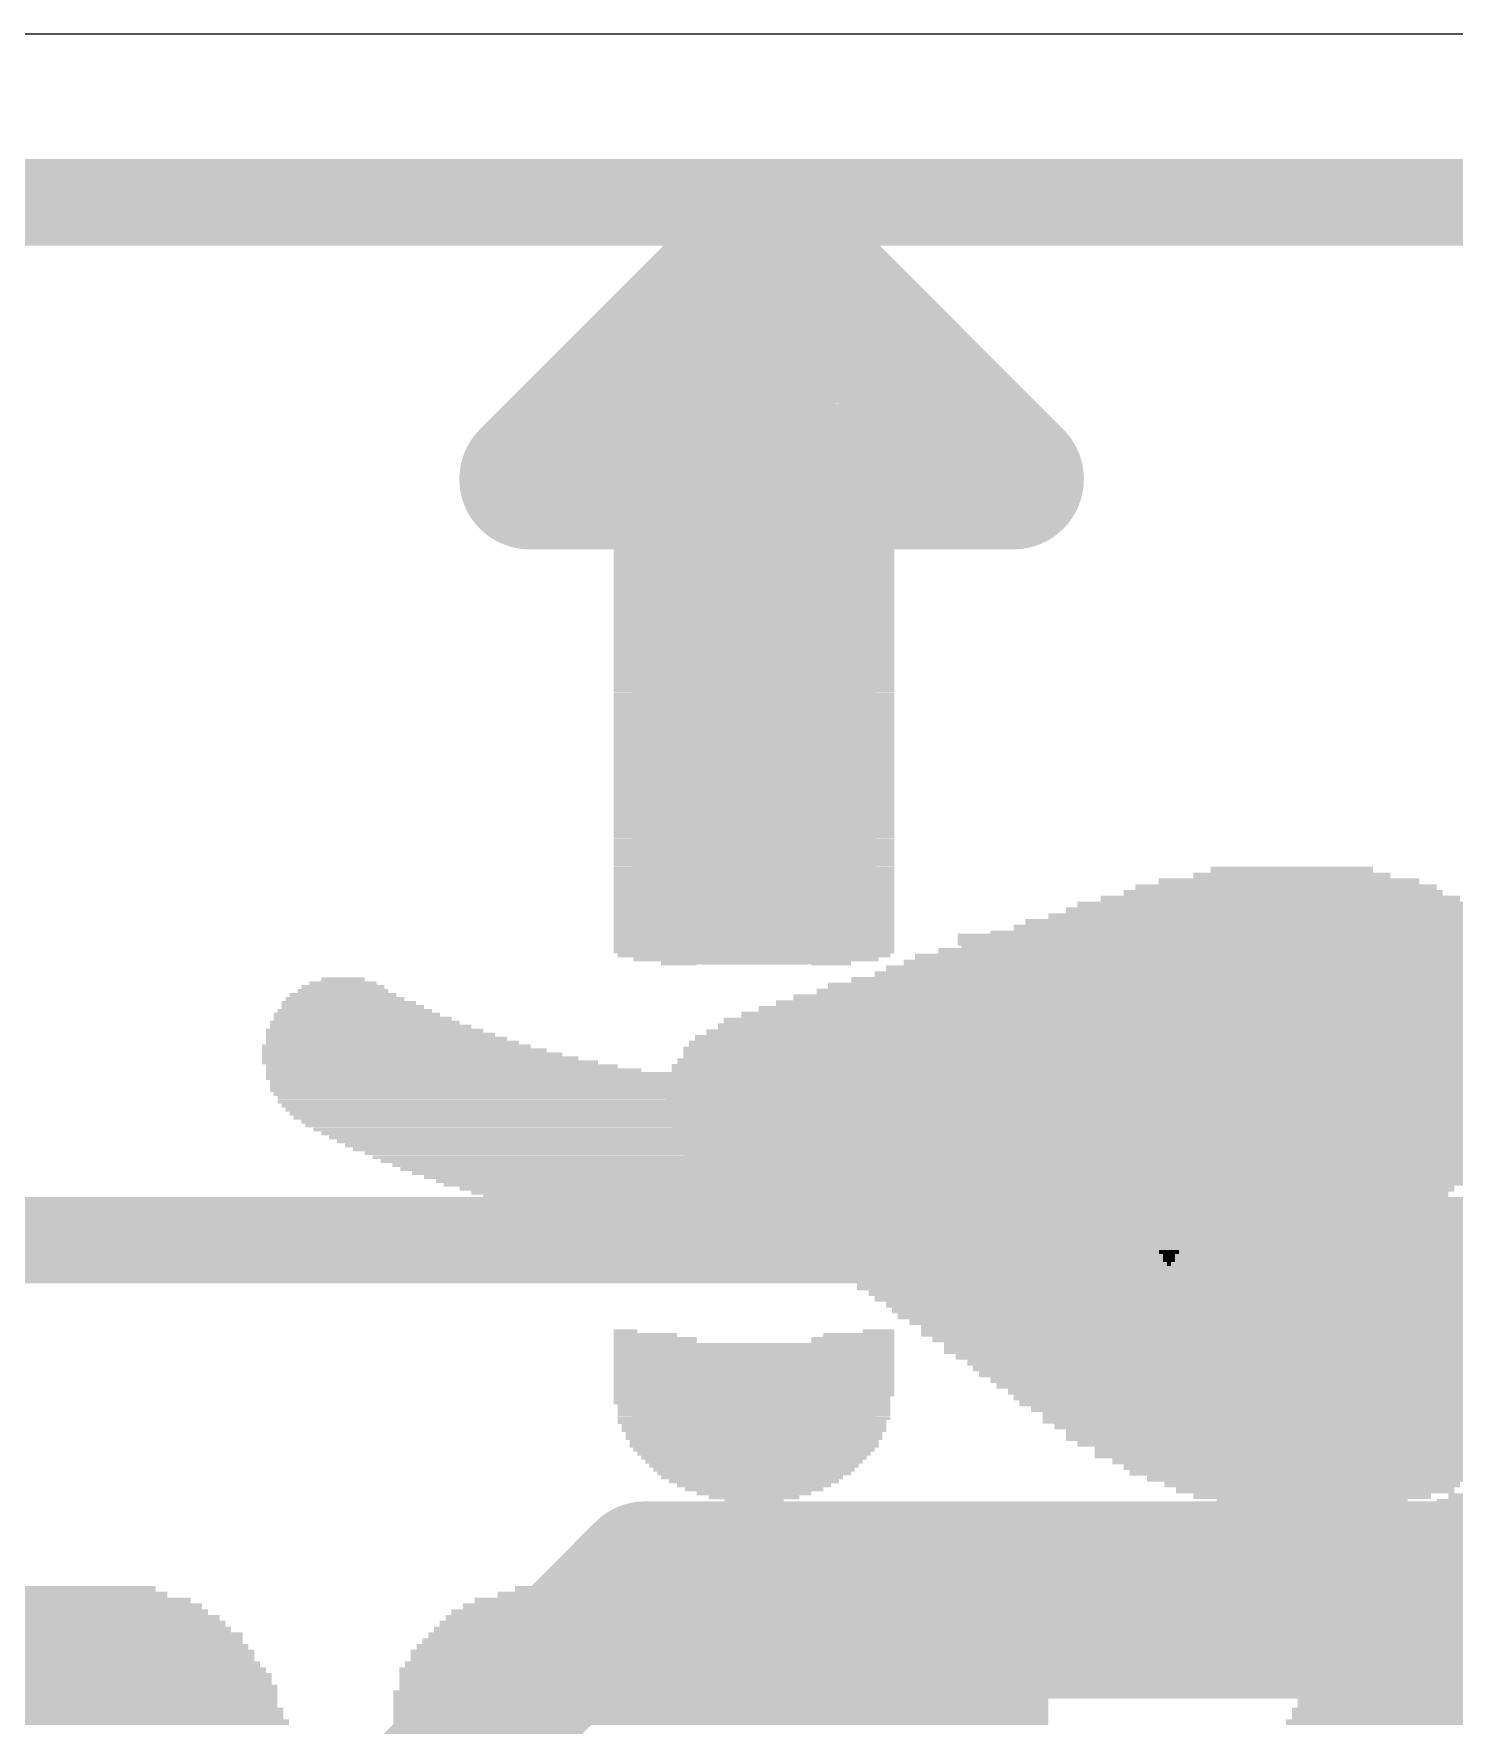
# Model space of a CAD drawing. Extents: x -19.1 to 19.1, y -11.7 to 11.4.
# Drawn here: x 2.804 to 6.912, y 6.541 to 11.43 of the extents above; entities that cross this region are included whole.
import ezdxf

# ---------------------------------------------------------------- set-up
doc = ezdxf.new("R2010")
doc.units = 0
for name, color, linetype in [('1', 12, 'CONTINUOUS'), ('16', 132, 'CONTINUOUS'), ('20', 53, 'CONTINUOUS'), ('21', 40, 'CONTINUOUS'), ('22', 6, 'CONTINUOUS')]:
    doc.layers.add(name, color=color, linetype=linetype)

# ---------------------------------------------------------------- blocks, each defined once
blk = doc.blocks.new('RECT')
blk.add_solid([(-0.5, -0.5), (0.5, -0.5), (-0.5, 0.5), (0.5, 0.5)])

msp = doc.modelspace()

# ---------------------------------------------------------------- linework, layer by layer
at = {"layer": '1', "const_width": 0.4064}
for points in [[(3.738, 6.151), (4.572, 6.985)], [(4.572, 6.985), (10.847, 6.985)]]:
    msp.add_lwpolyline(points, dxfattribs=at)
at = {"layer": '1', "const_width": 0.2032}
for points in [[(4.572, 7.0866, 1), (4.572, 6.8834)], [(4.6438, 6.9132, 1), (4.5002, 7.0568)]]:
    msp.add_lwpolyline(points, format="xyb", dxfattribs=at)
at = {"layer": '16', "const_width": 0.25}
for points in [[(-13.462, 10.943), (13.538, 10.943)], [(11.638, 7.943), (1.338, 7.943)], [(4.338, 6.743), (2.538, 4.943)], [(7.747, 6.743), (4.338, 6.743)]]:
    msp.add_lwpolyline(points, dxfattribs=at)
at = {"layer": '16', "const_width": 0.125}
for points in [[(4.338, 6.8055, 1), (4.338, 6.6805)], [(4.3822, 6.6988, 1), (4.2938, 6.7872)]]:
    msp.add_lwpolyline(points, format="xyb", dxfattribs=at)
at = {"layer": '20'}
msp.add_line((-16.51, 11.43), (16.51, 11.43), dxfattribs=at)
at = {"layer": '21', "const_width": 0.4064}
for points in [[(4.938, 10.843), (4.238, 10.143)], [(5.638, 10.143), (4.938, 10.843)], [(4.638, 10.143), (4.938, 10.443)], [(4.238, 10.143), (4.638, 10.143)], [(4.638, 10.143), (5.638, 10.143)], [(4.738, 9.943), (4.738, 8.943)], [(5.038, 8.943), (5.038, 9.943)], [(4.738, 8.943), (5.038, 8.943)], [(4.738, 7.443), (5.038, 7.443)]]:
    msp.add_lwpolyline(points, dxfattribs=at)
at = {"layer": '21', "const_width": 0.2032}
for points in [[(5.0098, 10.9148, 1), (4.8662, 10.7712)], [(5.0098, 10.7712, 1), (4.8662, 10.9148)], [(5.0098, 10.3712, 1), (4.8662, 10.5148)], [(4.238, 10.2446, 1), (4.238, 10.0414)], [(4.1662, 10.2148, 1), (4.3098, 10.0712)], [(4.638, 10.2446, 1), (4.638, 10.0414)], [(4.5662, 10.2148, 1), (4.7098, 10.0712)], [(4.638, 10.0414, 1), (4.638, 10.2446)], [(5.5662, 10.0712, 1), (5.7098, 10.2148)], [(5.638, 10.0414, 1), (5.638, 10.2446)], [(4.8396, 9.943, 1), (4.6364, 9.943)], [(5.1396, 9.943, 1), (4.9364, 9.943)], [(4.738, 9.0446, 1), (4.738, 8.8414)], [(5.038, 8.8414, 1), (5.038, 9.0446)], [(4.6364, 8.943, 1), (4.8396, 8.943)], [(4.9364, 8.943, 1), (5.1396, 8.943)], [(4.738, 7.5446, 1), (4.738, 7.3414)], [(5.038, 7.3414, 1), (5.038, 7.5446)]]:
    msp.add_lwpolyline(points, format="xyb", dxfattribs=at)

# ---------------------------------------------------------------- block references
at = {"layer": '21', "yscale": 0.0114}
for p, xscale in [((4.8872, 10.412), 0.4001), ((4.8815, 10.4234), 0.3429), ((4.8872, 10.4348), 0.2629), ((4.8872, 10.4463), 0.1715), ((4.8872, 10.3663), 0.5601), ((4.8815, 10.3777), 0.5258), ((4.8872, 10.3891), 0.4915), ((4.8872, 10.4006), 0.4458), ((4.8872, 10.3205), 0.6515), ((4.8872, 10.332), 0.6287), ((4.8872, 10.3434), 0.6058), ((4.8872, 10.3548), 0.5829), ((4.8872, 10.2634), 0.7429), ((4.8872, 10.2863), 0.7201), ((4.8872, 10.2748), 0.7201), ((4.8872, 10.2977), 0.6972), ((4.8872, 10.3091), 0.6744), ((4.6586, 10.2177), 0.3315), ((4.8872, 10.2405), 0.7658), ((4.8872, 10.2291), 0.7658), ((4.8872, 10.252), 0.7429), ((5.1101, 10.2177), 0.32), ((4.6414, 10.2062), 0.2972), ((4.63, 10.1948), 0.2743), ((4.6186, 10.1834), 0.2515), ((4.6129, 10.172), 0.24), ((5.1329, 10.2062), 0.2972), ((5.1444, 10.1948), 0.2743), ((5.1558, 10.1834), 0.2515), ((5.1615, 10.172), 0.24), ((4.6014, 10.1605), 0.24), ((4.6014, 10.1491), 0.24), ((4.6014, 10.1377), 0.24), ((4.6014, 10.1262), 0.24), ((4.6014, 10.1148), 0.24), ((5.1672, 10.1605), 0.2286), ((5.1672, 10.1491), 0.2286), ((5.1729, 10.1377), 0.24), ((5.1729, 10.1262), 0.24), ((5.1729, 10.1148), 0.24), ((4.6014, 10.1034), 0.24), ((4.6014, 10.0919), 0.24), ((4.6014, 10.0805), 0.24), ((4.6014, 10.0691), 0.24), ((5.1729, 10.1034), 0.24), ((5.1729, 10.0919), 0.24), ((5.1729, 10.0805), 0.24), ((5.1729, 10.0691), 0.24), ((4.6014, 10.0577), 0.24), ((4.6014, 10.0462), 0.24), ((4.6014, 10.0348), 0.24), ((4.6014, 10.0234), 0.24), ((5.1729, 10.0577), 0.24), ((5.1729, 10.0462), 0.24), ((5.1729, 10.0348), 0.24), ((5.1729, 10.0234), 0.24), ((4.6014, 10.0119), 0.24), ((4.6014, 10.0005), 0.24), ((4.6014, 9.9891), 0.24), ((4.6014, 9.9776), 0.24), ((5.1729, 10.0119), 0.24), ((5.1729, 10.0005), 0.24), ((5.1729, 9.9891), 0.24), ((5.1729, 9.9776), 0.24), ((4.6014, 9.9662), 0.24), ((4.6014, 9.9548), 0.24), ((4.6014, 9.9434), 0.24), ((4.6014, 9.9319), 0.24), ((4.6014, 9.9205), 0.24), ((5.1729, 9.9662), 0.24), ((5.1729, 9.9548), 0.24), ((5.1729, 9.9434), 0.24), ((5.1729, 9.9319), 0.24), ((5.1729, 9.9205), 0.24), ((4.6014, 9.9091), 0.24), ((4.6014, 9.8976), 0.24), ((4.6014, 9.8862), 0.24), ((4.6014, 9.8748), 0.24), ((5.1729, 9.9091), 0.24), ((5.1729, 9.8976), 0.24), ((5.1729, 9.8862), 0.24), ((5.1729, 9.8748), 0.24), ((4.6014, 9.8633), 0.24), ((4.6014, 9.8519), 0.24), ((4.6014, 9.8405), 0.24), ((4.6014, 9.8291), 0.24), ((5.1729, 9.8633), 0.24), ((5.1729, 9.8519), 0.24), ((5.1729, 9.8405), 0.24), ((5.1729, 9.8291), 0.24), ((4.6014, 9.8176), 0.24), ((4.6014, 9.8062), 0.24), ((4.6014, 9.7948), 0.24), ((4.6014, 9.7833), 0.24), ((4.6014, 9.7719), 0.24), ((5.1729, 9.8176), 0.24), ((5.1729, 9.8062), 0.24), ((5.1729, 9.7948), 0.24), ((5.1729, 9.7833), 0.24), ((5.1729, 9.7719), 0.24), ((4.6014, 9.7605), 0.24), ((4.6014, 9.749), 0.24), ((4.6014, 9.7376), 0.24), ((4.6014, 9.7262), 0.24), ((5.1729, 9.7605), 0.24), ((5.1729, 9.749), 0.24), ((5.1729, 9.7376), 0.24), ((5.1729, 9.7262), 0.24), ((4.6014, 9.7148), 0.24), ((4.6014, 9.7033), 0.24), ((4.6014, 9.6919), 0.24), ((4.6014, 9.6805), 0.24), ((5.1729, 9.7148), 0.24), ((5.1729, 9.7033), 0.24), ((5.1729, 9.6919), 0.24), ((5.1729, 9.6805), 0.24), ((4.6014, 9.669), 0.24), ((4.6014, 9.6576), 0.24), ((4.6014, 9.6462), 0.24), ((4.6014, 9.6347), 0.24), ((5.1729, 9.669), 0.24), ((5.1729, 9.6576), 0.24), ((5.1729, 9.6462), 0.24), ((5.1729, 9.6347), 0.24), ((4.6014, 9.6233), 0.24), ((4.6014, 9.6119), 0.24), ((4.6014, 9.6005), 0.24), ((4.6014, 9.589), 0.24), ((4.6014, 9.5776), 0.24), ((5.1729, 9.6233), 0.24), ((5.1729, 9.6119), 0.24), ((5.1729, 9.6005), 0.24), ((5.1729, 9.589), 0.24), ((5.1729, 9.5776), 0.24), ((4.6014, 9.5662), 0.24), ((4.6014, 9.5547), 0.24), ((4.6014, 9.5433), 0.24), ((4.6014, 9.5319), 0.24), ((5.1729, 9.5662), 0.24), ((5.1729, 9.5547), 0.24), ((5.1729, 9.5433), 0.24), ((5.1729, 9.5319), 0.24), ((4.6014, 9.5204), 0.24), ((4.6014, 9.509), 0.24), ((4.6014, 9.4976), 0.24), ((4.6014, 9.4862), 0.24), ((5.1729, 9.5204), 0.24), ((5.1729, 9.509), 0.24), ((5.1729, 9.4976), 0.24), ((5.1729, 9.4862), 0.24), ((4.6014, 9.4747), 0.24), ((4.6014, 9.4633), 0.24), ((4.6014, 9.4519), 0.24), ((4.6014, 9.4404), 0.24), ((5.1729, 9.4747), 0.24), ((5.1729, 9.4633), 0.24), ((5.1729, 9.4519), 0.24), ((5.1729, 9.4404), 0.24), ((4.6014, 9.429), 0.24), ((4.6014, 9.4176), 0.24), ((4.6014, 9.4061), 0.24), ((4.6014, 9.3947), 0.24), ((4.6014, 9.3833), 0.24), ((5.1729, 9.429), 0.24), ((5.1729, 9.4176), 0.24), ((5.1729, 9.4061), 0.24), ((5.1729, 9.3947), 0.24), ((5.1729, 9.3833), 0.24), ((4.6014, 9.3719), 0.24), ((4.6014, 9.3604), 0.24), ((4.6014, 9.349), 0.24), ((4.6014, 9.3376), 0.24), ((5.1729, 9.3719), 0.24), ((5.1729, 9.3604), 0.24), ((5.1729, 9.349), 0.24), ((5.1729, 9.3376), 0.24), ((4.6014, 9.3261), 0.24), ((4.6014, 9.3147), 0.24), ((4.6014, 9.3033), 0.24), ((4.6014, 9.2918), 0.24), ((5.1729, 9.3261), 0.24), ((5.1729, 9.3147), 0.24), ((5.1729, 9.3033), 0.24), ((5.1729, 9.2918), 0.24), ((4.6014, 9.2804), 0.24), ((4.6014, 9.269), 0.24), ((4.6014, 9.2576), 0.24), ((4.6014, 9.2461), 0.24), ((4.6014, 9.2347), 0.24), ((5.1729, 9.2804), 0.24), ((5.1729, 9.269), 0.24), ((5.1729, 9.2576), 0.24), ((5.1729, 9.2461), 0.24), ((5.1729, 9.2347), 0.24), ((4.6014, 9.2233), 0.24), ((4.6014, 9.2118), 0.24), ((4.6014, 9.2004), 0.24), ((4.6014, 9.189), 0.24), ((5.1729, 9.2233), 0.24), ((5.1729, 9.2118), 0.24), ((5.1729, 9.2004), 0.24), ((5.1729, 9.189), 0.24), ((4.6014, 9.1775), 0.24), ((4.6014, 9.1661), 0.24), ((4.6014, 9.1547), 0.24), ((4.6014, 9.1433), 0.24), ((5.1729, 9.1775), 0.24), ((5.1729, 9.1661), 0.24), ((5.1729, 9.1547), 0.24), ((5.1729, 9.1433), 0.24), ((4.6014, 9.1318), 0.24), ((4.6014, 9.1204), 0.24), ((4.6014, 9.109), 0.24), ((4.6014, 9.0975), 0.24), ((5.1729, 9.1318), 0.24), ((5.1729, 9.1204), 0.24), ((5.1729, 9.109), 0.24), ((5.1729, 9.0975), 0.24), ((4.6014, 9.0861), 0.24), ((4.6014, 9.0747), 0.24), ((4.6014, 9.0632), 0.24), ((4.6014, 9.0518), 0.24), ((4.6014, 9.0404), 0.24), ((5.1729, 9.0861), 0.24), ((5.1729, 9.0747), 0.24), ((5.1729, 9.0632), 0.24), ((5.1729, 9.0518), 0.24), ((5.1729, 9.0404), 0.24), ((4.6014, 9.029), 0.24), ((4.6014, 9.0175), 0.24), ((4.6014, 9.0061), 0.24), ((4.6014, 8.9947), 0.24), ((5.1729, 9.029), 0.24), ((5.1729, 9.0175), 0.24), ((5.1729, 9.0061), 0.24), ((5.1729, 8.9947), 0.24), ((4.6014, 8.9832), 0.24), ((4.6014, 8.9718), 0.24), ((4.6014, 8.9604), 0.24), ((4.6014, 8.9489), 0.24), ((5.1729, 8.9832), 0.24), ((5.1729, 8.9718), 0.24), ((5.1729, 8.9604), 0.24), ((5.1729, 8.9489), 0.24), ((4.6014, 8.9375), 0.24), ((4.6014, 8.9261), 0.24), ((4.6014, 8.9146), 0.24), ((4.6014, 8.9032), 0.24), ((4.6014, 8.8918), 0.24), ((5.1729, 8.9375), 0.24), ((5.1729, 8.9261), 0.24), ((5.1729, 8.9146), 0.24), ((5.1729, 8.9032), 0.24), ((5.1729, 8.8918), 0.24), ((4.6014, 8.8804), 0.24), ((4.6014, 8.8689), 0.24), ((4.6014, 8.8575), 0.24), ((4.6014, 8.8461), 0.24), ((5.1729, 8.8804), 0.24), ((5.1729, 8.8689), 0.24), ((5.1729, 8.8575), 0.24), ((5.1729, 8.8461), 0.24), ((6.2645, 8.8461), 0.6629), ((6.3788, 8.8575), 0.4343), ((6.4988, 8.8689), 0.2172), ((4.6014, 8.8346), 0.24), ((4.6014, 8.8232), 0.24), ((4.6014, 8.8118), 0.24), ((4.6014, 8.8003), 0.24), ((5.1729, 8.8346), 0.24), ((5.1729, 8.8232), 0.24), ((5.1729, 8.8118), 0.24), ((5.1729, 8.8003), 0.24), ((6.0302, 8.8232), 1.1087), ((6.0245, 8.8118), 1.0973), ((6.0245, 8.8003), 1.0973), ((6.1445, 8.8346), 0.8801), ((4.6014, 8.7889), 0.24), ((4.6014, 8.7775), 0.24), ((4.6072, 8.7661), 0.2286), ((4.63, 8.7546), 0.1829), ((5.1729, 8.7889), 0.24), ((5.1729, 8.7775), 0.24), ((5.1672, 8.7661), 0.2286), ((5.1501, 8.7546), 0.1943), ((6.0245, 8.7889), 1.0744), ((6.0302, 8.7775), 1.063), ((6.0245, 8.7661), 1.0516), ((6.0302, 8.7546), 1.0401), ((3.6985, 8.6975), 0.1257), ((4.67, 8.7432), 0.1029), ((5.1101, 8.7432), 0.1143), ((6.0302, 8.7432), 1.0173), ((6.0302, 8.7318), 1.0173), ((6.0302, 8.7203), 0.9944), ((6.0359, 8.7089), 0.983), ((6.0302, 8.6975), 0.9716), ((3.6985, 8.6518), 0.3086), ((3.6985, 8.6632), 0.2629), ((3.6985, 8.6746), 0.24), ((3.6985, 8.686), 0.1943), ((6.0359, 8.686), 0.9601), ((6.0359, 8.6746), 0.9373), ((6.0359, 8.6632), 0.9373), ((6.0359, 8.6518), 0.9144), ((3.7328, 8.606), 0.4458), ((3.727, 8.6175), 0.4115), ((3.7156, 8.6289), 0.3886), ((3.7042, 8.6403), 0.3429), ((6.0416, 8.6403), 0.903), ((6.0359, 8.6289), 0.8915), ((6.0416, 8.6175), 0.8801), ((6.0416, 8.606), 0.8573), ((3.7613, 8.5717), 0.5486), ((3.7785, 8.5603), 0.5829), ((3.7385, 8.5946), 0.4801), ((3.7556, 8.5832), 0.5143), ((6.0416, 8.5946), 0.8573), ((6.0416, 8.5832), 0.8344), ((6.0416, 8.5717), 0.8344), ((6.0416, 8.5603), 0.8115), ((3.8528, 8.5032), 0.7772), ((3.7899, 8.5489), 0.6287), ((3.8071, 8.5375), 0.6629), ((3.8242, 8.526), 0.6972), ((3.8413, 8.5146), 0.7315), ((5.973, 8.5032), 0.8801), ((5.9959, 8.5146), 0.8573), ((6.013, 8.526), 0.823), ((6.0359, 8.5375), 0.8001), ((6.0473, 8.5489), 0.8001), ((3.8756, 8.4917), 0.823), ((3.9499, 8.4574), 0.9716), ((3.8985, 8.4803), 0.8687), ((3.9214, 8.4689), 0.9144), ((5.8702, 8.4574), 1.0401), ((5.8987, 8.4689), 1.0058), ((5.9216, 8.4803), 0.9601), ((5.9502, 8.4917), 0.9258), ((4.0642, 8.4232), 1.1773), ((3.9842, 8.446), 1.0173), ((4.0185, 8.4346), 1.0858), ((4.1557, 8.4117), 1.3602), ((5.6587, 8.4117), 1.4173), ((5.7559, 8.4232), 1.2459), ((5.8016, 8.4346), 1.1544), ((5.8416, 8.446), 1.0973), ((4.9272, 8.4003), 2.8804), ((4.9215, 8.3889), 2.8689), ((4.9215, 8.3774), 2.8689), ((4.9215, 8.366), 2.8461), ((4.9272, 8.3546), 2.8346), ((4.9215, 8.3431), 2.8232), ((4.9272, 8.3317), 2.8118), ((4.9272, 8.3203), 2.7889), ((4.9329, 8.3089), 2.7775), ((4.9329, 8.2974), 2.7546), ((4.9443, 8.286), 2.7318), ((4.9443, 8.2746), 2.7089), ((4.9558, 8.2631), 2.6861), ((4.9615, 8.2517), 2.6518), ((4.9729, 8.2403), 2.6289), ((4.9786, 8.2288), 2.5946), ((4.9901, 8.2174), 2.5718), ((4.9958, 8.206), 2.5375), ((5.0129, 8.1946), 2.5032), ((5.0186, 8.1831), 2.4689), ((5.0301, 8.1717), 2.446), ((5.0415, 8.1603), 2.4003), ((4.8758, 8.1488), 2.0231), ((4.8815, 8.1374), 1.966), ((4.8815, 8.126), 1.8974), ((4.8872, 8.1146), 1.8402), ((6.0645, 8.1488), 0.3315), ((6.0702, 8.1374), 0.32), ((6.0702, 8.126), 0.2972), ((6.0702, 8.1146), 0.2972), ((4.8815, 8.1031), 1.7831), ((4.8872, 8.0917), 1.7031), ((4.8872, 8.0803), 1.6345), ((4.8872, 8.0688), 1.5659), ((6.0702, 8.1031), 0.2743), ((6.0759, 8.0917), 0.2629), ((6.0702, 8.0803), 0.2515), ((6.0759, 8.0688), 0.24), ((4.8872, 8.0574), 1.4745), ((4.8872, 8.046), 1.4059), ((4.8872, 8.0345), 1.3145), ((4.8929, 8.0231), 1.2116), ((6.0759, 8.0574), 0.2172), ((6.0759, 8.046), 0.2172), ((6.0759, 8.0345), 0.1943), ((6.0816, 8.0231), 0.1829), ((4.8929, 8.0117), 1.1201), ((4.8929, 8.0003), 1.0058), ((4.8929, 7.9888), 0.8687), ((4.8929, 7.9774), 0.7087), ((4.8986, 7.966), 0.5143), ((6.0759, 8.0117), 0.1715), ((6.0816, 8.0003), 0.16), ((6.0816, 7.9888), 0.1372), ((6.0816, 7.9774), 0.1372), ((6.0816, 7.966), 0.1143), ((4.8986, 7.9545), 0.1486), ((6.0873, 7.9545), 0.1029), ((6.0816, 7.9431), 0.0914), ((6.0873, 7.9317), 0.08), ((6.0816, 7.9202), 0.0686), ((6.0873, 7.9088), 0.0571), ((6.0873, 7.8974), 0.0343), ((6.0873, 7.886), 0.0343), ((6.0873, 7.8745), 0.0114), ((4.5157, 7.6802), 0.0686), ((5.2472, 7.6802), 0.0914), ((4.5729, 7.6688), 0.1829), ((4.6014, 7.6574), 0.24), ((4.6014, 7.6459), 0.24), ((4.6014, 7.6345), 0.24), ((4.6014, 7.6231), 0.24), ((5.1729, 7.6574), 0.24), ((5.1729, 7.6459), 0.24), ((5.1729, 7.6345), 0.24), ((5.1729, 7.6231), 0.24), ((5.1901, 7.6688), 0.2057), ((4.6014, 7.6116), 0.24), ((4.6014, 7.6002), 0.24), ((4.6014, 7.5888), 0.24), ((4.6014, 7.5773), 0.24), ((5.1729, 7.6116), 0.24), ((5.1729, 7.6002), 0.24), ((5.1729, 7.5888), 0.24), ((5.1729, 7.5773), 0.24), ((4.6014, 7.5659), 0.24), ((4.6014, 7.5545), 0.24), ((4.6014, 7.5431), 0.24), ((4.6014, 7.5316), 0.24), ((5.1729, 7.5659), 0.24), ((5.1729, 7.5545), 0.24), ((5.1729, 7.5431), 0.24), ((5.1729, 7.5316), 0.24), ((4.6014, 7.5202), 0.24), ((4.6014, 7.5088), 0.24), ((4.6014, 7.4973), 0.24), ((4.6014, 7.4859), 0.24), ((4.6014, 7.4745), 0.24), ((5.1729, 7.5202), 0.24), ((5.1729, 7.5088), 0.24), ((5.1729, 7.4973), 0.24), ((5.1672, 7.4859), 0.2286), ((5.1672, 7.4745), 0.2286), ((4.6186, 7.4516), 0.2515), ((4.63, 7.4402), 0.2743), ((4.6414, 7.4287), 0.2972), ((4.6129, 7.463), 0.24), ((5.1329, 7.4287), 0.2972), ((5.1444, 7.4402), 0.2743), ((5.1558, 7.4516), 0.2515), ((5.1615, 7.463), 0.24), ((4.6586, 7.4173), 0.3315), ((4.8872, 7.4059), 0.7658), ((4.8872, 7.3945), 0.7658), ((4.8872, 7.383), 0.7429), ((5.1101, 7.4173), 0.32), ((4.8872, 7.3716), 0.7429), ((4.8872, 7.3602), 0.7201), ((4.8872, 7.3487), 0.7201), ((4.8872, 7.3373), 0.6972), ((4.8872, 7.3259), 0.6744), ((4.8872, 7.3145), 0.6515), ((4.8872, 7.303), 0.6287), ((4.8872, 7.2916), 0.6058), ((4.8872, 7.2802), 0.5829), ((4.8872, 7.2687), 0.5601), ((4.8815, 7.2573), 0.5258), ((4.8872, 7.2459), 0.4915), ((4.8872, 7.2344), 0.4458), ((4.8872, 7.223), 0.4001), ((4.8872, 7.2116), 0.3315), ((4.8872, 7.2002), 0.2629), ((4.8872, 7.1887), 0.1715)]:
    msp.add_blockref('RECT', p, dxfattribs=dict(at, xscale=xscale))
at = {"layer": '22', "rotation": 180}
for p, xscale, yscale in [((6.4427, 8.9972), 0.57, 0.0168), ((6.4427, 9.014), 0.4694, 0.0167), ((6.4176, 8.9469), 0.922, 0.0168), ((6.426, 8.9637), 0.8717, 0.0167), ((6.4343, 8.9804), 0.7544, 0.0168), ((6.3841, 8.8966), 1.1903, 0.0168), ((6.3924, 8.9134), 1.14, 0.0168), ((6.4092, 8.9302), 1.0394, 0.0167), ((6.3505, 8.8463), 1.425, 0.0168), ((6.3589, 8.8631), 1.3746, 0.0168), ((6.3757, 8.8799), 1.2741, 0.0167), ((6.3086, 8.796), 1.6428, 0.0168), ((6.317, 8.8128), 1.5926, 0.0168), ((6.3338, 8.8296), 1.5255, 0.0167), ((6.5601, 8.7457), 2.4811, 0.0168), ((6.2667, 8.7625), 1.8273, 0.0168), ((6.6104, 8.7793), 2.3805, 0.0167), ((6.4846, 8.6955), 2.632, 0.0167), ((6.5182, 8.7122), 2.5649, 0.0168), ((6.5349, 8.729), 2.5314, 0.0167), ((6.4008, 8.6452), 2.7996, 0.0167), ((6.4344, 8.6619), 2.7325, 0.0168), ((6.4511, 8.6787), 2.699, 0.0168), ((6.3505, 8.6116), 2.9002, 0.0168), ((6.3757, 8.6284), 2.8499, 0.0168), ((6.3003, 8.5613), 3.0343, 0.0168), ((6.3002, 8.5781), 3.0008, 0.0168), ((6.3254, 8.5949), 2.9505, 0.0167), ((6.2584, 8.5111), 3.1181, 0.0167), ((6.2667, 8.5278), 3.1014, 0.0168), ((6.2835, 8.5446), 3.0679, 0.0167), ((6.2499, 8.4608), 3.1684, 0.0167), ((6.25, 8.4943), 3.1349, 0.0168), ((6.2583, 8.4775), 3.1516, 0.0168), ((6.2416, 8.444), 3.1851, 0.0168), ((6.25, 8.4272), 3.2019, 0.0168), ((6.25, 8.4105), 3.2019, 0.0167), ((6.2499, 8.3602), 3.2354, 0.0167), ((6.25, 8.3937), 3.2019, 0.0168), ((6.2583, 8.3769), 3.2186, 0.0168), ((6.2499, 8.3434), 3.2354, 0.0168), ((6.2583, 8.3266), 3.2522, 0.0168), ((6.2667, 8.3099), 3.269, 0.0167), ((6.2667, 8.2931), 3.269, 0.0168), ((6.2835, 8.2764), 3.2689, 0.0167), ((6.2835, 8.2596), 3.2689, 0.0168), ((6.2919, 8.2428), 3.2857, 0.0168), ((6.3086, 8.2261), 3.2858, 0.0167), ((6.317, 8.2093), 3.269, 0.0168), ((6.3254, 8.1925), 3.2857, 0.0168), ((6.3506, 8.1758), 3.3025, 0.0167), ((6.3757, 8.159), 3.3193, 0.0168), ((5.8979, 8.1422), 2.3302, 0.0168), ((5.8727, 8.1255), 2.2129, 0.0167), ((5.8727, 8.1087), 2.1793, 0.0168), ((5.8559, 8.092), 2.1123, 0.0167), ((5.8643, 8.0752), 2.0619, 0.0168), ((5.8643, 8.0584), 2.0285, 0.0168), ((5.8727, 8.0417), 2.0117, 0.0167), ((5.8811, 8.0249), 1.9614, 0.0168), ((5.8895, 8.0081), 1.9446, 0.0168), ((5.9063, 7.9914), 1.9447, 0.0167), ((5.923, 7.9746), 1.9111, 0.0168), ((5.9314, 7.9578), 1.8944, 0.0168), ((5.9566, 7.9411), 1.9111, 0.0167), ((5.9817, 7.9243), 1.8944, 0.0168), ((5.9901, 7.9075), 1.8776, 0.0168), ((6.0236, 7.8908), 1.8776, 0.0167), ((6.0488, 7.874), 1.8943, 0.0168), ((6.0655, 7.8573), 1.8943, 0.0167), ((6.1075, 7.8405), 1.9111, 0.0168), ((6.1494, 7.8237), 1.9279, 0.0168), ((6.1661, 7.807), 1.9614, 0.0167), ((6.2164, 7.7902), 1.995, 0.0168), ((6.2499, 7.7734), 2.0284, 0.0168), ((6.3589, 7.7567), 2.1793, 0.0167), ((7.6497, 7.7399), 4.7274, 0.0168), ((7.6498, 7.7231), 4.6939, 0.0168), ((7.6497, 7.7064), 4.6268, 0.0167), ((7.633, 7.6896), 4.5263, 0.0168), ((7.6246, 7.6729), 4.5095, 0.0167), ((7.6078, 7.6561), 4.409, 0.0168), ((7.5827, 7.6393), 4.2916, 0.0168), ((7.5492, 7.6226), 4.2245, 0.0167), ((6.9289, 7.6058), 2.9169, 0.0168), ((6.9289, 7.589), 2.8499, 0.0168), ((6.9289, 7.5723), 2.8163, 0.0167), ((6.9373, 7.5555), 2.7995, 0.0168), ((6.7361, 7.5387), 2.3302, 0.0168), ((6.7277, 7.522), 2.2799, 0.0167), ((6.7277, 7.5052), 2.2128, 0.0168), ((6.7193, 7.4884), 2.1626, 0.0168), ((6.7277, 7.4717), 2.1458, 0.0167), ((6.7277, 7.4549), 2.0788, 0.0168), ((6.7361, 7.4382), 2.0284, 0.0167), ((6.7361, 7.4214), 2.0284, 0.0168), ((6.7361, 7.4046), 1.9614, 0.0168), ((6.7445, 7.3879), 1.9111, 0.0167), ((6.7445, 7.3711), 1.9111, 0.0168), ((6.7528, 7.3543), 1.8608, 0.0168), ((6.7696, 7.3376), 1.7938, 0.0167), ((6.7696, 7.3208), 1.7938, 0.0168), ((6.7864, 7.304), 1.7267, 0.0168), ((6.7948, 7.2873), 1.6764, 0.0167), ((6.7948, 7.2705), 1.6429, 0.0168), ((6.8199, 7.2538), 1.5926, 0.0167), ((6.5014, 7.237), 0.855, 0.0168), ((6.5098, 7.2202), 0.8047, 0.0168), ((6.5014, 7.2035), 0.6873, 0.0167), ((6.5014, 7.1867), 0.5532, 0.0168), ((7.2139, 7.1867), 0.7041, 0.0168), ((7.239, 7.2035), 0.6874, 0.0167), ((6.5098, 7.1699), 0.5029, 0.0168), ((6.5182, 7.1532), 0.2849, 0.0167), ((7.172, 7.1364), 0.7543, 0.0168), ((7.1971, 7.1532), 0.7376, 0.0167), ((7.2139, 7.1699), 0.7041, 0.0168), ((7.1301, 7.0861), 0.8047, 0.0168), ((7.1551, 7.1029), 0.7879, 0.0167), ((7.1636, 7.1196), 0.7711, 0.0168), ((7.0965, 7.0358), 0.8382, 0.0168), ((7.1133, 7.0526), 0.8047, 0.0167), ((7.1301, 7.0693), 0.8047, 0.0168), ((7.0714, 6.9855), 0.8549, 0.0168), ((7.0881, 7.0023), 0.855, 0.0168), ((7.0965, 7.0191), 0.8382, 0.0167), ((2.8384, 6.9352), 0.6371, 0.0168), ((4.7998, 6.9352), 1.207, 0.0168), ((7.0546, 6.9352), 0.8885, 0.0168), ((7.063, 6.9688), 0.8717, 0.0167), ((7.063, 6.952), 0.8717, 0.0168), ((2.8469, 6.8849), 0.8885, 0.0168), ((2.8468, 6.9017), 0.8214, 0.0168), ((2.8384, 6.9184), 0.7041, 0.0167), ((4.7999, 6.8849), 1.5087, 0.0168), ((4.7999, 6.9017), 1.4417, 0.0168), ((4.7998, 6.9184), 1.3076, 0.0167), ((7.0295, 6.9017), 0.9053, 0.0168), ((7.0295, 6.8849), 0.9053, 0.0168), ((7.0546, 6.9184), 0.8885, 0.0167), ((2.8469, 6.8514), 0.9891, 0.0168), ((2.8384, 6.8681), 0.9387, 0.0167), ((4.7915, 6.8514), 1.5925, 0.0168), ((4.7915, 6.8681), 1.5591, 0.0167), ((7.0211, 6.8681), 0.922, 0.0167), ((7.0211, 6.8514), 0.922, 0.0168), ((2.8384, 6.8011), 1.1399, 0.0168), ((2.8384, 6.8179), 1.0729, 0.0168), ((2.8384, 6.8346), 1.0393, 0.0167), ((4.7915, 6.8011), 1.6931, 0.0168), ((4.7915, 6.8179), 1.6597, 0.0168), ((4.7915, 6.8346), 1.6261, 0.0167), ((7.0043, 6.8011), 0.9556, 0.0168), ((7.0127, 6.8179), 0.9388, 0.0168), ((7.0211, 6.8346), 0.922, 0.0167), ((2.8217, 6.7508), 1.2406, 0.0168), ((2.83, 6.7676), 1.1903, 0.0168), ((2.83, 6.7844), 1.1567, 0.0167), ((4.7915, 6.7508), 1.7937, 0.0168), ((4.7915, 6.7676), 1.7603, 0.0168), ((4.7915, 6.7844), 1.7267, 0.0167), ((7.0043, 6.7676), 0.989, 0.0168), ((7.0043, 6.7508), 0.989, 0.0168), ((7.0127, 6.7844), 0.9723, 0.0167), ((2.4948, 6.7005), 1.9614, 0.0168), ((2.8133, 6.7173), 1.2908, 0.0168), ((2.8134, 6.7341), 1.2573, 0.0167), ((4.7915, 6.7005), 1.8608, 0.0168), ((4.7915, 6.7173), 1.8273, 0.0168), ((4.7915, 6.7341), 1.7937, 0.0167), ((7.0211, 6.7005), 1.0897, 0.0168), ((7.0043, 6.7173), 1.0226, 0.0168), ((7.0127, 6.7341), 1.0058, 0.0167), ((2.5032, 6.6838), 1.9781, 0.0167), ((2.5032, 6.667), 1.9781, 0.0168), ((2.5116, 6.6502), 1.9949, 0.0168), ((4.7915, 6.6838), 1.8608, 0.0167), ((4.7915, 6.667), 1.8608, 0.0168), ((4.7915, 6.6502), 1.8608, 0.0168), ((8.3873, 6.6502), 3.8557, 0.0168), ((8.3873, 6.6838), 3.8222, 0.0167), ((8.3957, 6.667), 3.839, 0.0168), ((2.5116, 6.6335), 1.9949, 0.0167), ((2.5116, 6.6167), 1.9949, 0.0168), ((2.5116, 6.6), 1.9949, 0.0167), ((4.7831, 6.6335), 1.8776, 0.0167), ((4.7915, 6.6167), 1.8943, 0.0168), ((4.7915, 6.6), 1.8943, 0.0167), ((8.3873, 6.6335), 3.8557, 0.0167), ((8.3957, 6.6167), 3.8725, 0.0168), ((8.3957, 6.6), 3.8725, 0.0167), ((2.5283, 6.5497), 2.0284, 0.0167), ((2.52, 6.5832), 2.0117, 0.0168), ((2.52, 6.5664), 2.0117, 0.0168), ((4.7915, 6.5832), 1.8943, 0.0168), ((4.7915, 6.5664), 1.8943, 0.0168), ((4.7915, 6.5497), 1.8943, 0.0167), ((7.3647, 6.5497), 1.8776, 0.0167), ((8.3873, 6.5832), 3.8893, 0.0168), ((8.3873, 6.5664), 3.8893, 0.0168)]:
    msp.add_blockref('RECT', p, dxfattribs=dict(at, xscale=xscale, yscale=yscale))

doc.saveas('drawing.dxf')
